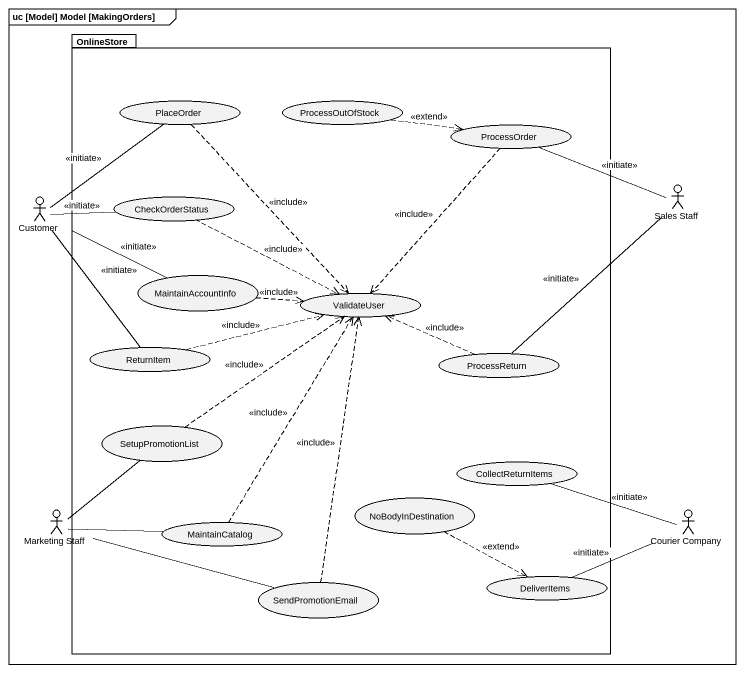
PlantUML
@startuml
mainframe uc [Model] Model [MakingOrders]
package OnlineStore {
  usecase PlaceOrder
  usecase ProcessOutOfStock
  usecase ProcessOrder
  usecase CheckOrderStatus
  usecase MaintainAccountInfo
  usecase ValidateUser
  usecase ReturnItem
  usecase ProcessReturn
  usecase SetupPromotionList
  usecase CollectReturnItems
  usecase NoBodyInDestination
  usecase MaintainCatalog
  usecase SendPromotionEmail
  usecase DeliverItems
}
actor Customer
actor "Sales Staff" as Sales_Staff
actor "Marketing Staff" as Marketing_Staff
actor "Courier Company" as Courier_Company
PlaceOrder ..> ValidateUser : <<include>>
ProcessOutOfStock .right.> ProcessOrder : <<extend>>
ProcessOrder ..> ValidateUser : <<include>>
Customer -up- PlaceOrder : <<initiate>>
Customer -right- CheckOrderStatus : <<initiate>>
Customer -right- MaintainAccountInfo : <<initiate>>
Customer -- ReturnItem : <<initiate>>
CheckOrderStatus .right.> ValidateUser : <<include>>
Sales_Staff -left- ProcessOrder : <<initiate>>
Sales_Staff -- ProcessReturn : <<initiate>>
MaintainAccountInfo .right.> ValidateUser : <<include>>
ReturnItem .right.> ValidateUser : <<include>>
ProcessReturn .left.> ValidateUser : <<include>>
SetupPromotionList .up.> ValidateUser : <<include>>
Marketing_Staff -up- SetupPromotionList
Marketing_Staff -right- MaintainCatalog
Marketing_Staff -right- SendPromotionEmail
NoBodyInDestination .right.> DeliverItems : <<extend>>
Courier_Company -left- CollectReturnItems : <<initiate>>
Courier_Company -left- DeliverItems : <<initiate>>
MaintainCatalog .up.> ValidateUser : <<include>>
SendPromotionEmail .up.> ValidateUser : <<include>>
@enduml
